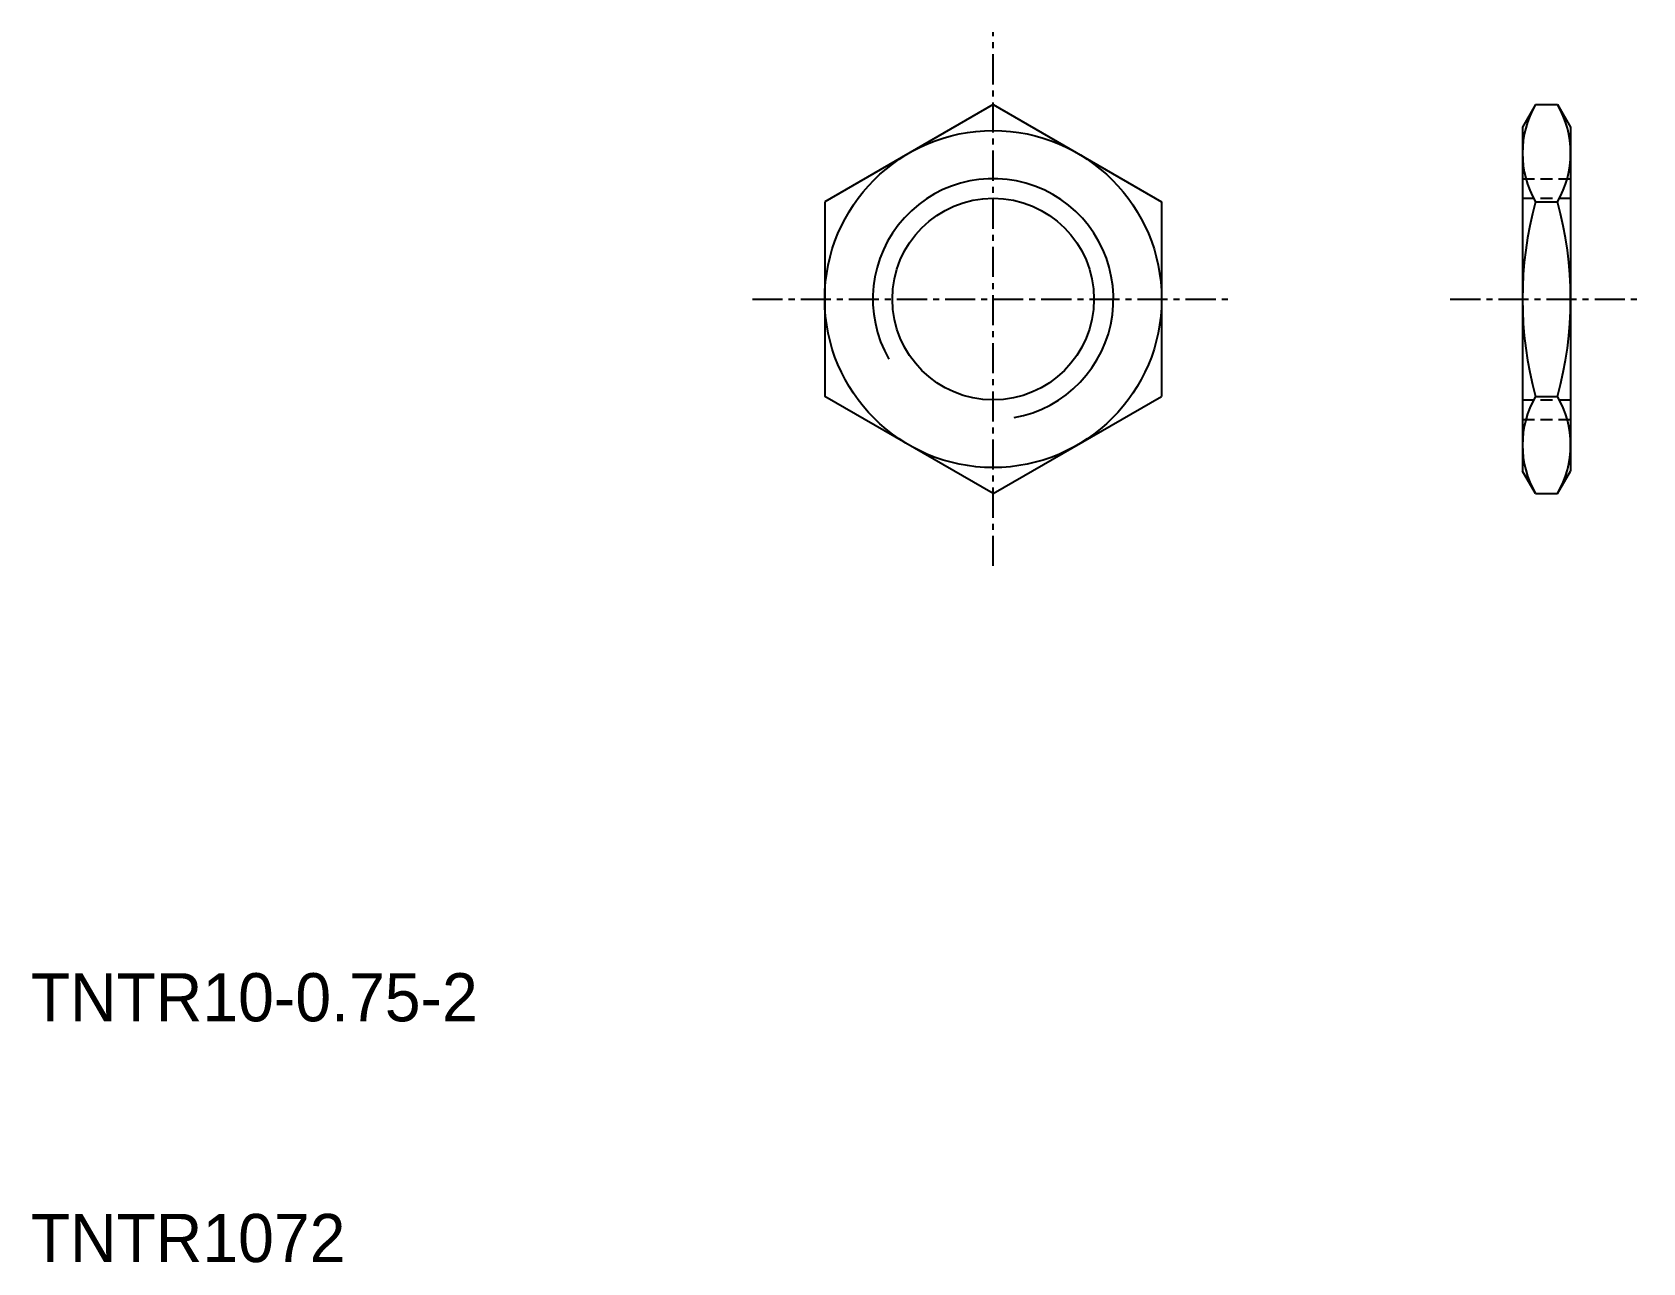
# Model space of a CAD drawing. Extents: x 10.1 to 77, y 10 to 61.1.
import ezdxf

# ---------------------------------------------------------------- set-up
doc = ezdxf.new("R2010")
doc.units = 0
doc.linetypes.add('CENTER', pattern=[2, 1.25, -0.25, 0.25, -0.25])
doc.linetypes.add('DASHED', pattern=[0.75, 0.5, -0.25])
doc.layers.get('0').update_dxf_attribs({"linetype": 'CONTINUOUS'})
doc.layers.add('CENTER', color=1, linetype='CENTER')

msp = doc.modelspace()

# ---------------------------------------------------------------- linework, layer by layer
at = {"color": 7, "linetype": 'CONTINUOUS'}
for p, q in [((50, 58.083), (43, 54.041)), ((50, 58.083), (57, 54.041)), ((72.541, 58.083), (72, 57.145)), ((72.541, 58.083), (73.459, 58.083)), ((73.459, 58.083), (74, 57.145)), ((72, 57.145), (72, 42.855)), ((74, 57.145), (74, 42.855)), ((43, 54.041), (43, 45.959)), ((57, 54.041), (57, 45.959)), ((72.541, 54.041), (73.459, 54.041)), ((50, 41.917), (43, 45.959)), ((50, 41.917), (57, 45.959)), ((72.541, 45.959), (73.459, 45.959)), ((72.541, 41.917), (72, 42.855)), ((73.459, 41.917), (74, 42.855)), ((72.541, 41.917), (73.459, 41.917))]:
    msp.add_line(p, q, dxfattribs=at)
at = {"color": 3, "linetype": 'DASHED'}
for p, q in [((72, 55), (74, 55)), ((72, 54.188), (74, 54.188)), ((72, 45.812), (74, 45.812)), ((72, 45), (74, 45))]:
    msp.add_line(p, q, dxfattribs=at)
at = {"color": 7, "linetype": 'CONTINUOUS'}
for radius in [7, 4.188]:
    msp.add_circle((50, 50), radius, dxfattribs=at)
for centre, radius, start, end in [((76.041, 56.062), 4.041, 150, 210), ((69.959, 56.062), 4.041, 330, 30), ((87.354, 50), 15.354, 164.73852, 195.26148), ((58.646, 50), 15.354, 344.73852, 15.26148), ((76.041, 43.938), 4.041, 150, 210), ((69.959, 43.938), 4.041, 330, 30)]:
    msp.add_arc(centre, radius, start, end, dxfattribs=at)
at = {"color": 3, "linetype": 'CONTINUOUS'}
msp.add_arc((50, 50), 5, 280, 210, dxfattribs=at)
at = {"layer": 'CENTER', "color": 1, "linetype": 'CENTER'}
for p, q in [((50, 38.917), (50, 61.083)), ((40, 50), (60, 50)), ((69, 50), (77, 50))]:
    msp.add_line(p, q, dxfattribs=at)

# ---------------------------------------------------------------- texts
at = {"color": 7, "linetype": 'CONTINUOUS'}
for s, p in [('TNTR10-0.75-2', (10, 20)), ('TNTR1072', (10, 10))]:
    msp.add_text(s, height=2, dxfattribs=at).set_placement(p)

doc.saveas('drawing.dxf')
